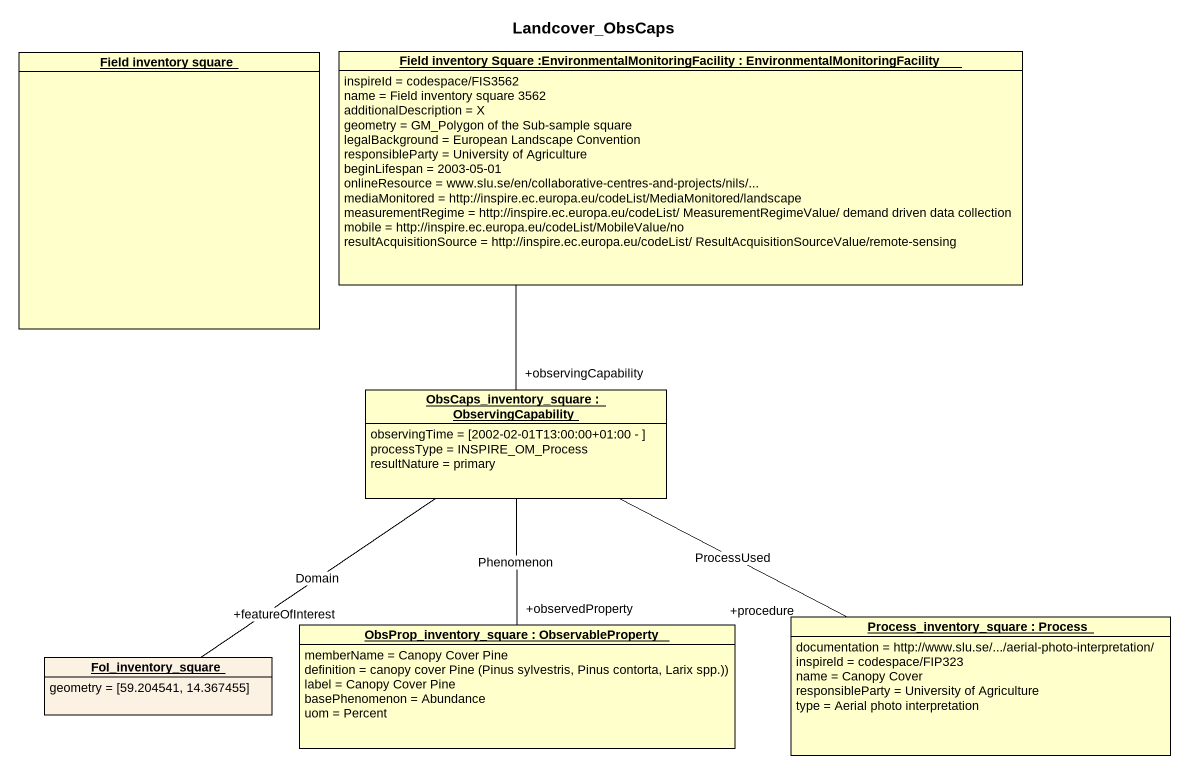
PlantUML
@startuml
title Landcover_ObsCaps
hide circle
hide empty members
object "Field inventory square" as Field_inventory_square
object "Field inventory Square :EnvironmentalMonitoringFacility : EnvironmentalMonitoringFacility" as Field_inventory_Square {
  inspireId = codespace/FIS3562
  name = Field inventory square 3562
  additionalDescription = X
  geometry = GM_Polygon of the Sub-sample square
  legalBackground = European Landscape Convention
  responsibleParty = University of Agriculture
  beginLifespan = 2003-05-01
  onlineResource = www.slu.se/en/collaborative-centres-and-projects/nils/...
  mediaMonitored = http://inspire.ec.europa.eu/codeList/MediaMonitored/landscape
  measurementRegime = http://inspire.ec.europa.eu/codeList/ MeasurementRegimeValue/ demand driven data collection
  mobile = http://inspire.ec.europa.eu/codeList/MobileValue/no
  resultAcquisitionSource = http://inspire.ec.europa.eu/codeList/ ResultAcquisitionSourceValue/remote-sensing
}
object "ObsCaps_inventory_square : ObservingCapability" as ObsCaps_inventory_square {
  observingTime = [2002-02-01T13:00:00+01:00 - ]
  processType = INSPIRE_OM_Process
  resultNature = primary
}
object "ObsProp_inventory_square : ObservableProperty" as ObsProp_inventory_square {
  memberName = Canopy Cover Pine
  definition = canopy cover Pine (Pinus sylvestris, Pinus contorta, Larix spp.))
  label = Canopy Cover Pine
  basePhenomenon = Abundance
  uom = Percent
}
object "Process_inventory_square : Process" as Process_inventory_square {
  documentation = http://www.slu.se/.../aerial-photo-interpretation/
  inspireld = codespace/FIP323
  name = Canopy Cover
  responsibleParty = University of Agriculture
  type = Aerial photo interpretation
}
object FoI_inventory_square #FCF2E3 {
  geometry = [59.204541, 14.367455]
}
Field_inventory_Square -- "+observingCapability" ObsCaps_inventory_square
ObsCaps_inventory_square -- "+observedProperty" ObsProp_inventory_square : Phenomenon
ObsCaps_inventory_square -right- "+procedure" Process_inventory_square : ProcessUsed
ObsCaps_inventory_square -- "+featureOfInterest" FoI_inventory_square : Domain
@enduml
